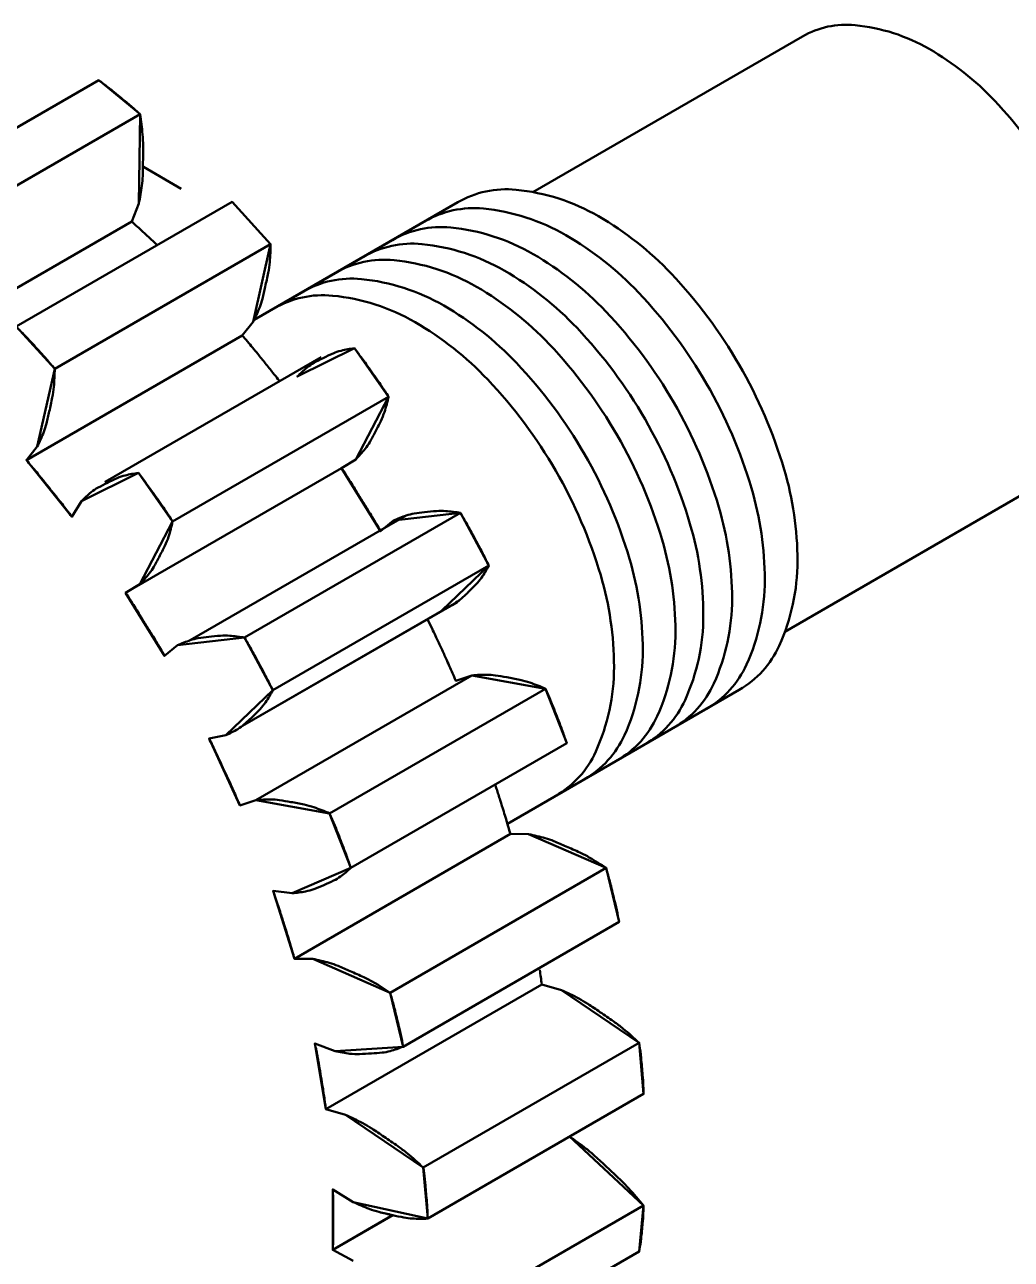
# Model space of a CAD drawing. Extents: x -99 to 181, y -251 to 146.
# Drawn here: x 81.06 to 86.96, y 14.03 to 21.41 of the extents above; entities that cross this region are included whole.
import ezdxf

# ---------------------------------------------------------------- set-up
doc = ezdxf.new("R2010")
doc.units = 0
doc.layers.get('0').update_dxf_attribs({"linetype": 'CONTINUOUS'})
doc.layers.add('LE_ALL', color=7, linetype='CONTINUOUS', lineweight=50)

# ---------------------------------------------------------------- blocks, each defined once
blk = doc.blocks.new('107_00013', base_point=(66.1138, 8.2375))
at = {"layer": 'LE_ALL', "color": 2}
blk.add_line((81.9979, 20.4297), (81.7721, 20.56), dxfattribs=at)
for points in [[(85.7108, 21.3395, -0.156851), (86.0243, 21.4071, -0.106617), (86.4676, 21.2645, -0.072341), (86.8585, 20.9561, -0.058752), (87.2245, 20.4656, -0.058752), (87.4663, 19.9034, -0.072341), (87.538, 19.4107, -0.106617), (87.4398, 18.9554, -0.156851), (87.2245, 18.7177, 0.156851), (87.4398, 18.9554, 0.106617), (87.538, 19.4107, 0.072341), (87.4663, 19.9034, 0.058752), (87.2245, 20.4656, 0.058752), (86.8585, 20.9561, 0.072341), (86.4676, 21.2645, 0.106617), (86.0243, 21.4071, 0.156851), (85.7108, 21.3395)], [(82.532, 20.0991), (82.4278, 19.6348, 0.019022), (82.4664, 19.7221, 0.034524), (82.4825, 19.7722, 0.005031), (82.4994, 19.844, 0.004328), (82.5174, 19.9279, 0.029674), (82.5266, 19.9913, 0.01763), (82.532, 20.0991), (82.4278, 19.6348, 0.019022), (82.4664, 19.7221, 0.034524), (82.4825, 19.7722, 0.005031), (82.4994, 19.844, 0.004328), (82.5174, 19.9279, 0.029674), (82.5266, 19.9913, 0.01763), (82.532, 20.0991), (81.2415, 19.354), (82.532, 20.0991), (82.3011, 20.351), (81.0106, 19.606, 0.027547)], [(80.2139, 20.3328), (81.5044, 21.0779), (81.7515, 20.8745, -0.014081), (81.7664, 20.7545, -0.024455), (81.7697, 20.6849, -0.002857), (81.7689, 20.5894, -0.003265), (81.7672, 20.506, -0.027967), (81.7623, 20.4477, -0.015059), (81.7441, 20.3409), (81.7515, 20.8745, 0.004012), (81.6983, 20.922, 0.007708), (81.67, 20.9461, 0.00025), (81.6281, 20.9806, 0.000258), (81.5875, 21.0139, 0.007976), (81.5597, 21.036, 0.004081), (81.5044, 21.0779), (80.2139, 20.3328)], [(80.4611, 20.1294), (81.7515, 20.8745, -0.014081), (81.7664, 20.7545, -0.024455), (81.7697, 20.6849, -0.002857), (81.7689, 20.5894, -0.003265), (81.7672, 20.506, -0.027967), (81.7623, 20.4477, -0.015059), (81.7441, 20.3409), (81.7018, 20.2331, -0.002592), (81.7687, 20.1725, -0.005105), (81.8023, 20.1413, -0.000105), (81.8515, 20.0944, -0.000002), (81.8534, 20.0925)], [(81.5044, 21.0779), (81.7515, 20.8745, 0.004012), (81.6983, 20.922, 0.007708), (81.67, 20.9461, 0.00025), (81.6281, 20.9806, 0.000258), (81.5875, 21.0139, 0.007976), (81.5597, 21.036, 0.004081), (81.5044, 21.0779)], [(81.8515, 20.0944, 0.000105), (81.8023, 20.1413, 0.005105), (81.7687, 20.1725, 0.002592), (81.7018, 20.2331), (81.7441, 20.3409), (81.7515, 20.8745), (80.4611, 20.1294), (80.4536, 19.5958), (80.4113, 19.488), (80.7098, 19.2037), (80.7428, 19.3203), (81.0106, 19.606, -0.003569), (81.0629, 19.5528, -0.006982), (81.0891, 19.5251, -0.000198), (81.1272, 19.4836, -0.000194), (81.1661, 19.4411, -0.00683), (81.1922, 19.4118, -0.00353), (81.2415, 19.354), (81.0106, 19.606), (82.3011, 20.351)], [(83.9468, 16.6356), (85.3322, 17.4354, 0.156851), (85.5714, 17.6995, 0.106617), (85.6805, 18.2054, 0.072341), (85.6009, 18.7528, 0.058752), (85.3322, 19.3775, 0.058752), (84.9256, 19.9225, 0.072341), (84.4912, 20.2652, 0.106617), (83.9986, 20.4236, 0.156851), (83.6503, 20.3485), (82.4331, 19.6457)], [(84.2965, 16.8375), (85.3322, 17.4354, 0.156851), (85.5714, 17.6995, 0.106617), (85.6805, 18.2054, 0.072341), (85.6009, 18.7528, 0.058752), (85.3322, 19.3775, 0.058752), (84.9256, 19.9225, 0.072341), (84.4912, 20.2652, 0.106617), (83.9986, 20.4236, 0.156851), (83.6503, 20.3485), (82.6147, 19.7506)], [(85.1368, 17.3226, 0.156851), (85.376, 17.5867, 0.106617), (85.4851, 18.0926, 0.072341), (85.4055, 18.64, 0.058752), (85.1368, 19.2647, 0.058752), (84.7302, 19.8097, 0.072341), (84.2959, 20.1524, 0.106617), (83.8032, 20.3108, 0.156851), (83.4549, 20.2357)], [(84.9414, 17.2098, 0.156851), (85.1806, 17.4739, 0.106617), (85.2897, 17.9797, 0.072341), (85.2101, 18.5272, 0.058752), (84.9414, 19.1519, 0.058752), (84.5348, 19.6969, 0.072341), (84.1005, 20.0396, 0.106617), (83.6079, 20.198, 0.156851), (83.2595, 20.1229)], [(84.7694, 17.1105, 0.156851), (85.0087, 17.3746, 0.106617), (85.1178, 17.8805, 0.072341), (85.0381, 18.4279, 0.058752), (84.7694, 19.0526, 0.058752), (84.3628, 19.5976, 0.072341), (83.9285, 19.9403, 0.106617), (83.4359, 20.0987, 0.156851), (83.0876, 20.0236)], [(84.603, 17.0145, 0.156851), (84.8422, 17.2786, 0.106617), (84.9513, 17.7844, 0.072341), (84.8717, 18.3319, 0.058752), (84.603, 18.9565, 0.058752), (84.1964, 19.5015, 0.072341), (83.7621, 19.8442, 0.106617), (83.2695, 20.0027, 0.156851), (82.9212, 19.9275)], [(84.4076, 16.9017, 0.156851), (84.6469, 17.1657, 0.106617), (84.756, 17.6716, 0.072341), (84.6763, 18.2191, 0.058752), (84.4076, 18.8437, 0.058752), (84.001, 19.3887, 0.072341), (83.5667, 19.7314, 0.106617), (83.0741, 19.8899, 0.156851), (82.7258, 19.8147)], [(84.2357, 16.8024, 0.156851), (84.4749, 17.0665, 0.106617), (84.584, 17.5723, 0.072341), (84.5044, 18.1198, 0.058752), (84.2357, 18.7444, 0.058752), (83.8291, 19.2895, 0.072341), (83.3947, 19.6321, 0.106617), (82.9021, 19.7906, 0.156851), (82.5538, 19.7154)], [(82.3626, 19.5533), (81.0721, 18.8082), (81.1373, 18.8897), (81.2415, 19.354, -0.01763), (81.2361, 19.2463, -0.029674), (81.2269, 19.1828, -0.004328), (81.2089, 19.099, -0.005031), (81.192, 19.0271, -0.034524), (81.176, 18.977, -0.019022), (81.1373, 18.8897), (81.0721, 18.8082), (81.3439, 18.4701, 0.002323), (81.2854, 18.5465, 0.004549), (81.2549, 18.5851, 0.000085), (81.2094, 18.6418, 0.000086), (81.1643, 18.6978, 0.004599), (81.1336, 18.7353, 0.002335), (81.0721, 18.8082), (82.3626, 19.5533), (82.4278, 19.6348), (82.3626, 19.5533)], [(81.0106, 19.606), (81.2415, 19.354, 0.00353), (81.1922, 19.4118, 0.00683), (81.1661, 19.4411, 0.000194), (81.1272, 19.4836, 0.000198), (81.0891, 19.5251, 0.006982), (81.0629, 19.5528, 0.003569), (81.0106, 19.606)], [(82.5758, 19.2916, -0.000359), (82.5849, 19.2798, 0.000359), (82.5758, 19.2916, 0.004549), (82.5454, 19.3301, 0.000085), (82.4999, 19.3868, 0.000086), (82.4548, 19.4429, 0.004599), (82.4241, 19.4803, 0.002335), (82.3626, 19.5533, -0.002335), (82.4241, 19.4803, -0.004599), (82.4548, 19.4429, -0.000086), (82.4999, 19.3868, -0.000085), (82.5454, 19.3301, -0.004549), (82.5758, 19.2916)], [(82.9553, 18.7607), (83.1885, 18.3836, 0.002228), (83.1388, 18.4681, 0.004376), (83.1129, 18.5108, 0.000078), (83.074, 18.5737, 0.000078), (83.0352, 18.6365, 0.004386), (83.0086, 18.6786, 0.00223), (82.9553, 18.7607), (83.0405, 18.8124), (83.2368, 19.187), (83.0324, 19.4765), (82.6912, 19.3071, -0.028616), (82.75, 19.3615, -0.04679), (82.7906, 19.389, -0.010239), (82.8467, 19.4182, -0.010052), (82.905, 19.4457, -0.045925), (82.9525, 19.4619, -0.028345), (83.0324, 19.4765, -0.003307), (83.0793, 19.4145, -0.006462), (83.1027, 19.3823, -0.000171), (83.1367, 19.3342, -0.000169), (83.1709, 19.2857, -0.006401), (83.1937, 19.2525, -0.003292), (83.2368, 19.187, -0.02237), (83.212, 19.0955, -0.036523), (83.1903, 19.0417, -0.006641), (83.156, 18.9742, -0.007601), (83.1244, 18.9161, -0.041853), (83.0971, 18.8758, -0.023963), (83.0405, 18.8124), (83.2368, 19.187), (81.9463, 18.4419), (83.2368, 19.187, -0.02237), (83.212, 19.0955, -0.036523), (83.1903, 19.0417, -0.006641), (83.156, 18.9742, -0.007601), (83.1244, 18.9161, -0.041853), (83.0971, 18.8758, -0.023963), (83.0405, 18.8124), (82.9553, 18.7607, -0.00223), (83.0086, 18.6786, -0.004386), (83.0352, 18.6365, -0.000078), (83.074, 18.5737, -0.000078), (83.1129, 18.5108, -0.004376), (83.1388, 18.4681, -0.002228), (83.1885, 18.3836), (82.9553, 18.7607), (81.6648, 18.0156), (82.9553, 18.7607)], [(82.6912, 19.3071), (83.0324, 19.4765, 0.028345), (82.9525, 19.4619, 0.045925), (82.905, 19.4457, 0.010052), (82.8467, 19.4182, 0.010239), (82.7906, 19.389, 0.04679), (82.75, 19.3615, 0.028616), (82.6912, 19.3071)], [(83.0324, 19.4765), (83.2368, 19.187, 0.003292), (83.1937, 19.2525, 0.006401), (83.1709, 19.2857, 0.000169), (83.1367, 19.3342, 0.000171), (83.1027, 19.3823, 0.006462), (83.0793, 19.4145, 0.003307), (83.0324, 19.4765)], [(81.2415, 19.354), (81.1373, 18.8897, 0.019022), (81.176, 18.977, 0.034524), (81.192, 19.0271, 0.005031), (81.2089, 19.099, 0.004328), (81.2269, 19.1828, 0.029674), (81.2361, 19.2463, 0.01763), (81.2415, 19.354)], [(81.4007, 18.5621), (81.7419, 18.7315, 0.028345), (81.662, 18.7169, 0.045925), (81.6145, 18.7007, 0.010052), (81.5562, 18.6732, 0.010239), (81.5001, 18.6439, 0.04679), (81.4595, 18.6164, 0.028616), (81.4007, 18.5621), (81.3439, 18.4701, 0.002323), (81.2854, 18.5465, 0.004549), (81.2549, 18.5851, 0.000085), (81.2094, 18.6418, 0.000086), (81.1643, 18.6978, 0.004599), (81.1336, 18.7353, 0.002335), (81.0721, 18.8082), (81.3439, 18.4701), (81.4007, 18.5621)], [(81.4007, 18.5621), (81.7419, 18.7315, 0.028345), (81.662, 18.7169, 0.045925), (81.6145, 18.7007, 0.010052), (81.5562, 18.6732, 0.010239), (81.5001, 18.6439, 0.04679), (81.4595, 18.6164, 0.028616), (81.4007, 18.5621)], [(81.7419, 18.7315), (81.9463, 18.4419, 0.003292), (81.9033, 18.5074, 0.006401), (81.8804, 18.5407, 0.000169), (81.8462, 18.5892, 0.000171), (81.8123, 18.6372, 0.006462), (81.7889, 18.6694, 0.003307), (81.7419, 18.7315)], [(81.7419, 18.7315), (81.9463, 18.4419, 0.003292), (81.9033, 18.5074, 0.006401), (81.8804, 18.5407, 0.000169), (81.8462, 18.5892, 0.000171), (81.8123, 18.6372, 0.006462), (81.7889, 18.6694, 0.003307), (81.7419, 18.7315)], [(81.976, 17.7018), (82.3758, 17.7475, 0.024863), (82.2875, 17.7589, 0.040184), (82.2323, 17.7589, 0.007996), (82.1616, 17.7519, 0.008912), (82.0983, 17.7435, 0.044838), (82.0518, 17.7322), (83.3423, 18.4773), (82.0518, 17.7322, 0.026283), (81.976, 17.7018), (82.3758, 17.7475, 0.024863), (82.2875, 17.7589, 0.040184), (82.2323, 17.7589, 0.007996), (82.1616, 17.7519, 0.008912), (82.0983, 17.7435, 0.044838), (82.0518, 17.7322, 0.026283), (81.976, 17.7018), (81.898, 17.6385, 0.002228), (81.8483, 17.723, 0.004376), (81.8225, 17.7657, 0.000078), (81.7835, 17.8286, 0.000078), (81.7447, 17.8914, 0.004386), (81.7181, 17.9335, 0.00223), (81.6648, 18.0156), (81.898, 17.6385), (81.976, 17.7018)], [(81.6648, 18.0156), (81.898, 17.6385, 0.002228), (81.8483, 17.723, 0.004376), (81.8225, 17.7657, 0.000078), (81.7835, 17.8286, 0.000078), (81.7447, 17.8914, 0.004386), (81.7181, 17.9335, 0.00223), (81.6648, 18.0156), (81.75, 18.0673, 0.023963), (81.8066, 18.1307, 0.041853), (81.834, 18.171, 0.007601), (81.8655, 18.2291, 0.006641), (81.8998, 18.2966, 0.036523), (81.9215, 18.3505, 0.02237), (81.9463, 18.4419), (81.75, 18.0673), (81.6648, 18.0156)], [(81.9463, 18.4419), (81.75, 18.0673, 0.023963), (81.8066, 18.1307, 0.041853), (81.834, 18.171, 0.007601), (81.8655, 18.2291, 0.006641), (81.8998, 18.2966, 0.036523), (81.9215, 18.3505, 0.02237), (81.9463, 18.4419)], [(83.8353, 18.1781), (82.5449, 17.4331), (83.8353, 18.1781, 0.003254), (83.8004, 18.2485, 0.006351), (83.7818, 18.2842, 0.000165), (83.7537, 18.3366, 0.000165), (83.7254, 18.3891, 0.006331), (83.7058, 18.4244, 0.003249), (83.6663, 18.4926), (83.8353, 18.1781, -0.027002), (83.7919, 18.1058, -0.043503), (83.7588, 18.0651, -0.009231), (83.7111, 18.0176, -0.009885), (83.6649, 17.975, -0.040783), (83.63, 17.9519), (82.3645, 17.2212), (83.6262, 17.9467, -0.02797), (83.5555, 17.9096), (83.8353, 18.1781)], [(83.6663, 18.4926), (82.3758, 17.7475), (82.5449, 17.4331, 0.003254), (82.5099, 17.5034, 0.006351), (82.4913, 17.5391, 0.000165), (82.4632, 17.5915, 0.000165), (82.4349, 17.644, 0.006331), (82.4153, 17.6794, 0.003249), (82.3758, 17.7475), (83.6663, 18.4926)], [(83.2665, 18.4469), (83.6663, 18.4926, 0.024863), (83.578, 18.504, 0.040184), (83.5228, 18.5039, 0.007996), (83.452, 18.497, 0.008912), (83.3888, 18.4886, 0.044838), (83.3423, 18.4773, 0.026283), (83.2665, 18.4469), (83.1885, 18.3836), (83.2665, 18.4469)], [(83.2665, 18.4469), (83.6663, 18.4926, 0.024863), (83.578, 18.504, 0.040184), (83.5228, 18.5039, 0.007996), (83.452, 18.497, 0.008912), (83.3888, 18.4886, 0.044838), (83.3423, 18.4773, 0.026283), (83.2665, 18.4469)], [(83.6663, 18.4926), (83.8353, 18.1781, 0.003254), (83.8004, 18.2485, 0.006351), (83.7818, 18.2842, 0.000165), (83.7537, 18.3366, 0.000165), (83.7254, 18.3891, 0.006331), (83.7058, 18.4244, 0.003249), (83.6663, 18.4926)], [(83.8353, 18.1781), (83.5555, 17.9096, 0.02797), (83.6262, 17.9467, 0.046621), (83.6649, 17.975, 0.009885), (83.7111, 18.0176, 0.009231), (83.7588, 18.0651, 0.043503), (83.7919, 18.1058, 0.027002), (83.8353, 18.1781)], [(83.7342, 17.5222), (84.175, 17.4422), (82.8845, 16.6971), (83.0108, 16.3715), (84.3013, 17.1166), (84.175, 17.4422, 0.019887), (84.0808, 17.479, 0.032938), (84.0218, 17.4952, 0.005384), (83.9426, 17.5104, 0.006244), (83.874, 17.522, 0.038243), (83.8239, 17.5259, 0.021439), (83.7342, 17.5222), (83.6384, 17.4903, 0.002266), (83.5998, 17.5792, 0.004459), (83.5795, 17.6242, 0.000081), (83.5489, 17.6906, 0.00008), (83.518, 17.7574, 0.00443), (83.4968, 17.8023, 0.001461), (83.4692, 17.859, -0.001461), (83.4968, 17.8023, -0.00443), (83.518, 17.7574, -0.00008), (83.5489, 17.6906, -0.000081), (83.5795, 17.6242, -0.004459), (83.5998, 17.5792, -0.002266), (83.6384, 17.4903), (83.7342, 17.5222)], [(82.3758, 17.7475), (82.5449, 17.4331, 0.003254), (82.5099, 17.5034, 0.006351), (82.4913, 17.5391, 0.000165), (82.4632, 17.5915, 0.000165), (82.4349, 17.644, 0.006331), (82.4153, 17.6794, 0.003249), (82.3758, 17.7475)], [(83.7342, 17.5222), (82.4437, 16.7772), (82.8845, 16.6971, 0.019887), (82.7903, 16.734, 0.032938), (82.7313, 16.7501, 0.005384), (82.6521, 16.7654, 0.006244), (82.5836, 16.7769, 0.038243), (82.5334, 16.7809, 0.021439), (82.4437, 16.7772), (83.7342, 17.5222)], [(82.9857, 16.4437, -0.003411), (83.0108, 16.3715), (82.6596, 16.2207, 0.028044), (82.741, 16.2313, 0.045313), (82.7899, 16.2451, 0.009862), (82.8503, 16.2696, 0.010207), (82.9077, 16.2957, 0.046921), (82.9494, 16.3207, 0.028546), (83.0108, 16.3715), (84.3013, 17.1166, 0.003411), (84.2761, 17.1887, 0.00667), (84.2625, 17.2254, 0.000181), (84.2416, 17.2793, 0.000179), (84.2204, 17.334, 0.006566), (84.2054, 17.371, 0.003384), (84.175, 17.4422, 0.019887), (84.0808, 17.479, 0.032938), (84.0218, 17.4952, 0.005384), (83.9426, 17.5104, 0.006244), (83.874, 17.522, 0.038243), (83.8239, 17.5259, 0.021439), (83.7342, 17.5222), (84.175, 17.4422), (82.8845, 16.6971, -0.003384), (82.9149, 16.6259, -0.006566), (82.9299, 16.5889, -0.000179), (82.9511, 16.5342, -0.000181), (82.972, 16.4803, -0.00667), (82.9857, 16.4437)], [(82.5449, 17.4331), (82.265, 17.1645, 0.02797), (82.3357, 17.2016, 0.046621), (82.3745, 17.23, 0.009885), (82.4206, 17.2726, 0.009231), (82.4683, 17.32, 0.043503), (82.5014, 17.3607, 0.027002), (82.5449, 17.4331)], [(82.5449, 17.4331), (82.265, 17.1645, 0.02797), (82.3357, 17.2016, 0.046621), (82.3745, 17.23, 0.009885), (82.4206, 17.2726, 0.009231), (82.4683, 17.32, 0.043503), (82.5014, 17.3607, 0.027002), (82.5449, 17.4331)], [(84.175, 17.4422), (84.3013, 17.1166, 0.003411), (84.2761, 17.1887, 0.00667), (84.2625, 17.2254, 0.000181), (84.2416, 17.2793, 0.000179), (84.2204, 17.334, 0.006566), (84.2054, 17.371, 0.003384), (84.175, 17.4422)], [(82.1635, 17.1449), (82.3479, 16.7452), (82.4437, 16.7772), (82.3479, 16.7452, 0.002266), (82.3093, 16.8342, 0.004459), (82.289, 16.8791, 0.000081), (82.2584, 16.9455, 0.00008), (82.2275, 17.0123, 0.00443), (82.2063, 17.0573, 0.002258), (82.1635, 17.1449), (82.265, 17.1645), (82.1635, 17.1449)], [(82.1635, 17.1449), (82.3479, 16.7452, 0.002266), (82.3093, 16.8342, 0.004459), (82.289, 16.8791, 0.000081), (82.2584, 16.9455, 0.00008), (82.2275, 17.0123, 0.00443), (82.2063, 17.0573, 0.002258), (82.1635, 17.1449)], [(83.9385, 16.6638, -0.002443), (83.9644, 16.5744), (84.0738, 16.5736), (84.5364, 16.3713), (84.6145, 16.0487, 0.003789), (84.6002, 16.1195, 0.007412), (84.592, 16.1555, 0.000223), (84.5792, 16.2085, 0.000217), (84.566, 16.2631, 0.007206), (84.5564, 16.3002, 0.003737), (84.5364, 16.3713, 0.01569), (84.4396, 16.4326, 0.026838), (84.3802, 16.4636, 0.003493), (84.2973, 16.5005, 0.004037), (84.2251, 16.5314, 0.03104), (84.1727, 16.5495, 0.016876), (84.0738, 16.5736), (83.9644, 16.5744), (82.6739, 15.8293, 0.002443), (82.6481, 15.9188, 0.004811), (82.6343, 15.964, 0.000094), (82.6132, 16.031, 0.000092), (82.5917, 16.099, 0.004739), (82.5768, 16.1448, 0.002424), (82.5462, 16.234), (82.6739, 15.8293), (82.7833, 15.8285), (82.6739, 15.8293), (83.9644, 16.5744, 0.002443), (83.9385, 16.6638, 0.004811), (83.9248, 16.7091, 0.000094), (83.9037, 16.776, 0.000092), (83.8822, 16.844, 0.002662), (83.8739, 16.8698, -0.002662), (83.8822, 16.844, -0.000092), (83.9037, 16.776, -0.000094), (83.9248, 16.7091, -0.004811), (83.9385, 16.6638)], [(82.4437, 16.7772), (82.8845, 16.6971, 0.019887), (82.7903, 16.734, 0.032938), (82.7313, 16.7501, 0.005384), (82.6521, 16.7654, 0.006244), (82.5836, 16.7769, 0.038243), (82.5334, 16.7809, 0.021439), (82.4437, 16.7772)], [(82.8845, 16.6971), (83.0108, 16.3715, 0.003411), (82.9857, 16.4437, 0.00667), (82.972, 16.4803, 0.000181), (82.9511, 16.5342, 0.000179), (82.9299, 16.5889, 0.006566), (82.9149, 16.6259, 0.003384), (82.8845, 16.6971)], [(84.0738, 16.5736), (84.5364, 16.3713, 0.01569), (84.4396, 16.4326, 0.026838), (84.3802, 16.4636, 0.003493), (84.2973, 16.5005, 0.004037), (84.2251, 16.5314, 0.03104), (84.1727, 16.5495, 0.016876), (84.0738, 16.5736)], [(82.5462, 16.234), (82.6739, 15.8293, 0.002443), (82.6481, 15.9188, 0.004811), (82.6343, 15.964, 0.000094), (82.6132, 16.031, 0.000092), (82.5917, 16.099, 0.004739), (82.5768, 16.1448, 0.002424), (82.5462, 16.234), (82.6596, 16.2207, 0.028044), (82.741, 16.2313, 0.045313), (82.7899, 16.2451, 0.009862), (82.8503, 16.2696, 0.010207), (82.9077, 16.2957, 0.046921), (82.9494, 16.3207, 0.028546), (83.0108, 16.3715), (82.6596, 16.2207), (82.5462, 16.234)], [(82.7965, 15.3229), (82.8617, 14.9308, 0.00279), (82.8499, 15.0168, 0.005492), (82.8431, 15.0604, 0.000122), (82.8324, 15.125, 0.000119), (82.8214, 15.1912, 0.005365), (82.8134, 15.236, 0.002758), (82.7965, 15.3229), (82.9168, 15.2773), (83.324, 15.3037), (83.2459, 15.6263, -0.003737), (83.2659, 15.5551, -0.007206), (83.2755, 15.518, -0.000217), (83.2887, 15.4635, -0.000223), (83.3016, 15.4104, -0.007412), (83.3097, 15.3744, -0.003789), (83.324, 15.3037, -0.025618), (83.2459, 15.2773, -0.044025), (83.1986, 15.2683, -0.008531), (83.1345, 15.2631, -0.007581), (83.0621, 15.2595, -0.039076), (83.0061, 15.2619, -0.024117), (82.9168, 15.2773), (83.324, 15.3037), (83.2459, 15.6263), (82.7833, 15.8285, -0.016876), (82.8823, 15.8045, -0.03104), (82.9346, 15.7863, -0.004037), (83.0068, 15.7554, -0.003493), (83.0897, 15.7185, -0.026838), (83.1491, 15.6876, -0.01569), (83.2459, 15.6263), (82.7833, 15.8285, -0.016876), (82.8823, 15.8045, -0.03104), (82.9346, 15.7863, -0.004037), (83.0068, 15.7554, -0.003493), (83.0897, 15.7185, -0.026838), (83.1491, 15.6876, -0.01569), (83.2459, 15.6263), (84.5364, 16.3713), (83.2459, 15.6263, -0.003737), (83.2659, 15.5551, -0.007206), (83.2755, 15.518, -0.000217), (83.2887, 15.4635, -0.000223), (83.3016, 15.4104, -0.007412), (83.3097, 15.3744, -0.003789), (83.324, 15.3037), (84.6145, 16.0487), (83.324, 15.3037, -0.025618), (83.2459, 15.2773, -0.044025), (83.1986, 15.2683, -0.008531), (83.1345, 15.2631, -0.007581), (83.0621, 15.2595, -0.039076), (83.0061, 15.2619, -0.024117), (82.9168, 15.2773), (82.7965, 15.3229, -0.002758), (82.8134, 15.236, -0.005365), (82.8214, 15.1912, -0.000119), (82.8324, 15.125, -0.000122), (82.8431, 15.0604, -0.005492), (82.8499, 15.0168, -0.00279), (82.8617, 14.9308), (82.7965, 15.3229)], [(84.5364, 16.3713), (84.6145, 16.0487, 0.003789), (84.6002, 16.1195, 0.007412), (84.592, 16.1555, 0.000223), (84.5792, 16.2085, 0.000217), (84.566, 16.2631, 0.007206), (84.5564, 16.3002, 0.003737), (84.5364, 16.3713)], [(84.1403, 15.7619, -0.00279), (84.1522, 15.6759, 0.00279), (84.1403, 15.7619)], [(84.2705, 15.6423), (84.7346, 15.3267, 0.01278), (84.6395, 15.4105, 0.022502), (84.5822, 15.4542, 0.002381), (84.5, 15.5107, 0.002683), (84.4266, 15.5601, 0.025362), (84.3736, 15.5915, 0.013568), (84.2705, 15.6423), (84.1522, 15.6759), (82.8617, 14.9308), (84.1522, 15.6759), (84.2705, 15.6423)], [(84.2705, 15.6423), (84.7346, 15.3267, 0.01278), (84.6395, 15.4105, 0.022502), (84.5822, 15.4542, 0.002381), (84.5, 15.5107, 0.002683), (84.4266, 15.5601, 0.025362), (84.3736, 15.5915, 0.013568), (84.2705, 15.6423)], [(84.7346, 15.3267), (83.4441, 14.5816, 0.01278), (83.349, 14.6655, 0.022502), (83.2917, 14.7092, 0.002381), (83.2095, 14.7656, 0.002683), (83.1361, 14.815, 0.025362), (83.0832, 14.8464, 0.013568), (82.98, 14.8972), (82.8617, 14.9308), (82.98, 14.8972), (83.4441, 14.5816), (84.7346, 15.3267)], [(84.7346, 15.3267), (84.761, 15.0213, 0.004454), (84.7583, 15.0875, 0.008694), (84.756, 15.1213, 0.000307), (84.7517, 15.1713, 0.000295), (84.7472, 15.2232, 0.008355), (84.7434, 15.2588, 0.004367), (84.7346, 15.3267)], [(84.7346, 15.3267), (84.761, 15.0213, 0.004454), (84.7583, 15.0875, 0.008694), (84.756, 15.1213, 0.000307), (84.7517, 15.1713, 0.000295), (84.7472, 15.2232, 0.008355), (84.7434, 15.2588, 0.004367), (84.7346, 15.3267)], [(82.98, 14.8972), (83.4441, 14.5816, 0.01278), (83.349, 14.6655, 0.022502), (83.2917, 14.7092, 0.002381), (83.2095, 14.7656, 0.002683), (83.1361, 14.815, 0.025362), (83.0832, 14.8464, 0.013568), (82.98, 14.8972)], [(84.3156, 14.7692), (84.761, 14.354, 0.010952), (84.6719, 14.4571, 0.019731), (84.619, 14.5113, 0.001777), (84.5414, 14.5841, 0.001935), (84.4697, 14.6505, 0.021494), (84.418, 14.694, 0.01143), (84.3156, 14.7692)], [(84.3156, 14.7692), (84.761, 14.354, 0.010952), (84.6719, 14.4571, 0.019731), (84.619, 14.5113, 0.001777), (84.5414, 14.5841, 0.001935), (84.4697, 14.6505, 0.021494), (84.418, 14.694, 0.01143), (84.3156, 14.7692)], [(83.4441, 14.5816), (83.4705, 14.2762, 0.004454), (83.4678, 14.3424, 0.008694), (83.4655, 14.3763, 0.000307), (83.4612, 14.4262, 0.000295), (83.4567, 14.4782, 0.008355), (83.453, 14.5137, 0.004367), (83.4441, 14.5816)], [(83.4441, 14.5816), (83.4705, 14.2762, 0.004454), (83.4678, 14.3424, 0.008694), (83.4655, 14.3763, 0.000307), (83.4612, 14.4262, 0.000295), (83.4567, 14.4782, 0.008355), (83.453, 14.5137, 0.004367), (83.4441, 14.5816)], [(82.9032, 14.4513), (83.0251, 14.3753, 0.019165), (83.12, 14.3347, 0.031897), (83.1792, 14.3162, 0.005266), (83.2629, 14.2967), (82.9032, 14.089), (83.0251, 14.0241)], [(83.0251, 14.0241), (82.9032, 14.089), (83.2593, 14.2975, 0.005852), (83.3285, 14.2829, 0.037095), (83.3792, 14.2768, 0.020677), (83.4705, 14.2762), (83.0251, 14.3753), (82.9032, 14.4513, -0.003312), (82.9058, 14.3705, -0.006403), (82.9064, 14.3287, -0.000171), (82.9064, 14.2674, -0.000176), (82.9064, 14.2079, -0.006604), (82.9058, 14.1677, -0.003364), (82.9032, 14.089), (82.9032, 14.4513)], [(82.9032, 14.4513), (82.9032, 14.089, 0.003364), (82.9058, 14.1677, 0.006604), (82.9064, 14.2079, 0.000176), (82.9064, 14.2674, 0.000171), (82.9064, 14.3287, 0.006403), (82.9058, 14.3705, 0.003312), (82.9032, 14.4513)], [(84.7435, 14.1377, 0.010676), (84.7472, 14.1681, 0.000464), (84.7515, 14.2128, 0.000442), (84.756, 14.2598, 0.010165), (84.7584, 14.2923, 0.005367), (84.761, 14.354), (83.4705, 13.609, -0.005367), (83.4679, 13.5473, -0.010165), (83.4655, 13.5147, -0.000442), (83.461, 13.4677, -0.000464), (83.4567, 13.423, -0.010676), (83.4531, 13.3927, -0.005501), (83.4441, 13.334), (82.98, 13.5543, 0.015163), (83.0768, 13.4894, 0.02606), (83.1361, 13.4564, 0.003279), (83.2191, 13.4163, 0.003778), (83.2917, 13.3825, 0.03005), (83.3442, 13.3623, 0.016284), (83.4441, 13.334), (84.7346, 14.0791, 0.005501), (84.7435, 14.1377)], [(83.4705, 14.2762), (83.0251, 14.3753, 0.019165), (83.12, 14.3347, 0.031897), (83.1792, 14.3162, 0.005037), (83.2593, 14.2975, 0.005852), (83.3285, 14.2829, 0.037095), (83.3792, 14.2768, 0.020677), (83.4705, 14.2762)], [(84.761, 14.354), (84.7346, 14.0791, 0.005501), (84.7435, 14.1377, 0.010676), (84.7472, 14.1681, 0.000464), (84.7515, 14.2128, 0.000442), (84.756, 14.2598, 0.010165), (84.7584, 14.2923, 0.005367), (84.761, 14.354)]]:
    blk.add_lwpolyline(points, format="xyb", dxfattribs=at)
for points in [[(84.0997, 20.4094), (85.7108, 21.3395), (84.0997, 20.4094)], [(80.4113, 19.488), (81.7018, 20.2331), (80.4113, 19.488)], [(82.8342, 19.4237), (81.5437, 18.6786), (82.8342, 19.4237)], [(85.6055, 17.7831), (87.2245, 18.7177), (85.6055, 17.7831)], [(84.761, 15.0213), (83.4705, 14.2762), (84.761, 15.0213)], [(83.4705, 13.609), (84.761, 14.354), (84.7346, 14.0791), (83.4441, 13.334)]]:
    blk.add_lwpolyline(points, dxfattribs=at)
for centre, radius, start, end in [((81.8529, -206.2685), 226.3611, 89.999852, 90.000332), ((84.1447, 13.7657), 2.0083, 90.12449, 90.17429), ((84.1447, 13.7657), 2.0083, 90.12449, 90.17429)]:
    blk.add_arc(centre, radius, start, end, dxfattribs=at)
blk = doc.blocks.new('DK12_3_00011', base_point=(123.4553, 68.0941))
blk.add_blockref('107_00013', (66.1138, 8.2375))
blk = doc.blocks.new('001_0000_00001', base_point=(-43.8923, 35.4995))
blk.add_blockref('DK12_3_00011', (123.4553, 68.0941))

msp = doc.modelspace()

# ---------------------------------------------------------------- block references
msp.add_blockref('001_0000_00001', (-43.8923, 35.4995))

doc.saveas('drawing.dxf')
